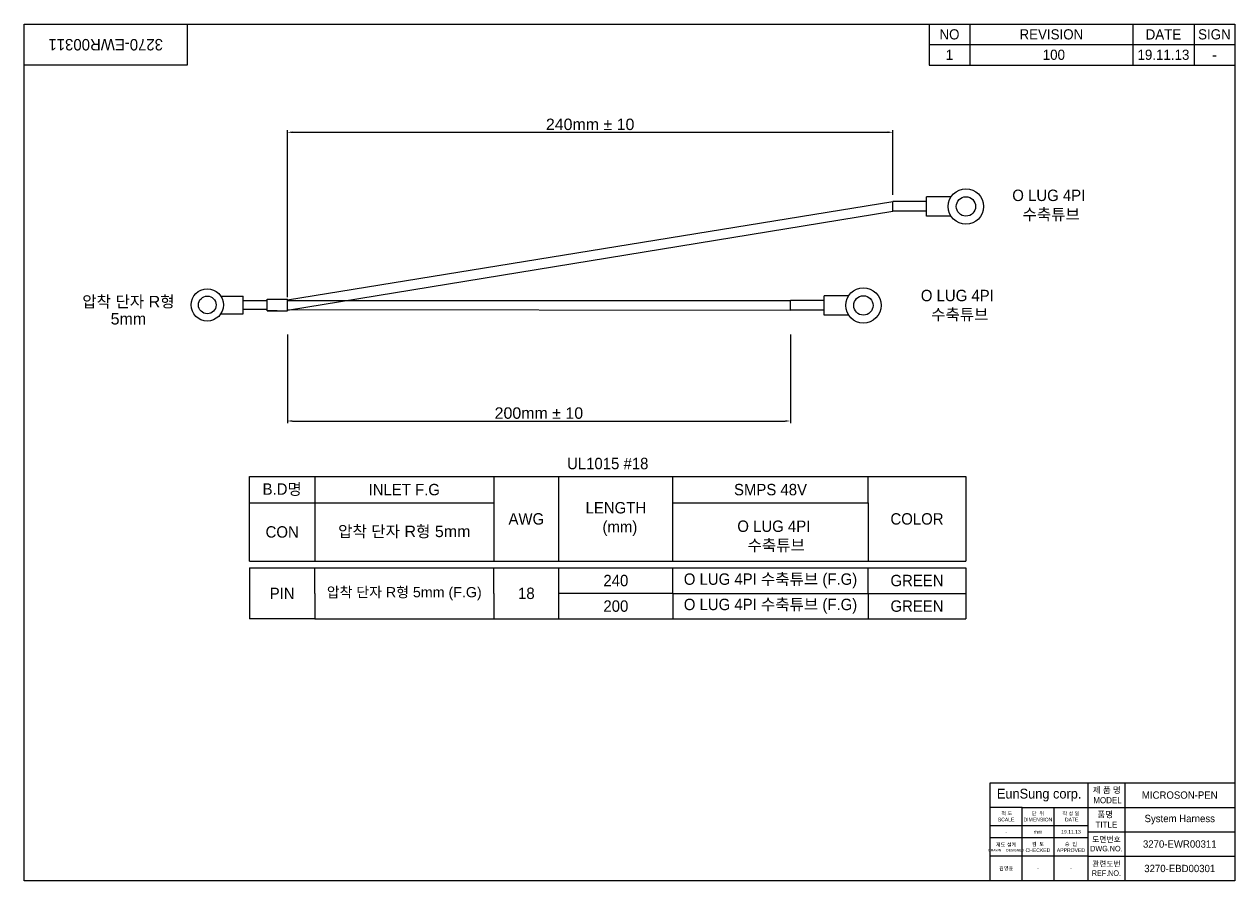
# Model space of a CAD drawing. Header units: millimetres. Extents: x 0 to 2432, y -887 to 868.
# Drawn here: x 1226 to 1820, y -445 to -25 of the extents above; entities that cross this region are included whole.
import ezdxf

# ---------------------------------------------------------------- set-up
doc = ezdxf.new("R2010")
doc.units = ezdxf.units.MM
doc.layers.add('0 @ 1', color=7, linetype='Continuous')
doc.layers.add('CURITY-KONA-PEN-ASSY_DXF_FORMAT', color=7, linetype='Continuous')
doc.styles.get("Standard").update_dxf_attribs({"font": 'arial.ttf'})
doc.styles.add('주석', font='gulim.ttc')
doc.dimstyles.new('ISO-25$0', dxfattribs={"dimtxt": 2.5, "dimasz": 2.5, "dimexe": 1, "dimexo": 1, "dimgap": 1, "dimtad": 1, "dimdec": 4, "dimdsep": 46, "dimtxsty": 'Standard', "dimcen": 2.5, "dimadec": 0, "dimazin": 2, "dimtfac": 1, "dimtdec": 4, "dimtmove": 0, "dimatfit": 3, "dimfxl": 0, "dimarcsym": 0})

# ---------------------------------------------------------------- blocks, each defined once
blk = doc.blocks.new('*D38')
at = {"color": 0, "lineweight": -2}
for p, q in [((1354.79, -176.9), (1354.79, -220.31)), ((1601.58, -176.9), (1601.58, -220.31)), ((1357.29, -219.31), (1599.08, -219.31))]:
    blk.add_line(p, q, dxfattribs=at)
at = {"color": 0}
for points in [[(1357.29, -218.89), (1357.29, -219.73), (1354.79, -219.31)], [(1599.08, -219.73), (1599.08, -218.89), (1601.58, -219.31)]]:
    blk.add_solid(points, dxfattribs=at)
at = {"layer": 'Defpoints', "color": 0}
for p in [(1354.79, -175.9), (1601.58, -175.9), (1601.58, -219.31)]:
    blk.add_point(p, dxfattribs=at)
at = {"color": 0, "insert": (1478.19, -215.45), "char_height": 2.5, "attachment_point": 5}
blk.add_mtext('{\\H2.24x;200mm ± 10}', dxfattribs=at)
blk = doc.blocks.new('*D46')
at = {"color": 0, "lineweight": -2}
for p, q in [((1354.79, -158.54), (1354.79, -76.74)), ((1651.9, -108.37), (1651.9, -76.74)), ((1357.29, -77.74), (1649.4, -77.74))]:
    blk.add_line(p, q, dxfattribs=at)
at = {"color": 0}
for points in [[(1357.29, -77.32), (1357.29, -78.15), (1354.79, -77.74)], [(1649.4, -78.15), (1649.4, -77.32), (1651.9, -77.74)]]:
    blk.add_solid(points, dxfattribs=at)
at = {"layer": 'Defpoints', "color": 0}
for p in [(1651.9, -77.74), (1651.9, -109.37), (1354.79, -159.54)]:
    blk.add_point(p, dxfattribs=at)
at = {"color": 0, "insert": (1503.34, -73.88), "char_height": 2.5, "attachment_point": 5}
blk.add_mtext('{\\H2.24x;240mm ± 10}', dxfattribs=at)

msp = doc.modelspace()

# ---------------------------------------------------------------- linework, layer by layer
for p, q in [((1225.65332, -24.75384), (1819.65332, -24.75384)), ((1225.65332, -444.75384), (1225.65332, -24.75384)), ((1305.65332, -24.75384), (1305.65332, -44.75384)), ((1669.65332, -24.75384), (1669.65332, -44.75384)), ((1689.65332, -24.75384), (1689.65332, -44.75384)), ((1769.65332, -24.75384), (1769.65332, -44.75384)), ((1799.65332, -24.75384), (1799.65332, -44.75384)), ((1819.65332, -24.75384), (1819.65332, -444.75384)), ((1669.65332, -34.75384), (1819.65332, -34.75384)), ((1305.65332, -44.75384), (1225.65332, -44.75384)), ((1669.65332, -44.75384), (1819.65332, -44.75384)), ((1354.78969, -159.83684), (1651.90021, -111.74811)), ((1668.45265, -111.74811), (1651.90021, -111.74811)), ((1651.90021, -116.47899), (1651.90021, -111.74811)), ((1680.46065, -109.36528), (1668.45265, -109.36528)), ((1668.45265, -118.86182), (1668.45265, -109.36528)), ((1354.78969, -164.93587), (1651.90021, -116.47899)), ((1668.45265, -116.47899), (1651.90021, -116.47899)), ((1680.46065, -118.86182), (1668.45265, -118.86182)), ((1322.10913, -158.06304), (1333.05393, -158.06304)), ((1333.05393, -166.71873), (1333.05393, -158.06304)), ((1333.05393, -160.23489), (1344.78969, -160.23489)), ((1344.78969, -159.54413), (1354.78969, -159.54413)), ((1344.78969, -165.23765), (1344.78969, -159.54413)), ((1354.78969, -165.23765), (1354.78969, -159.54413)), ((1354.78969, -160.26869), (1601.58115, -160.26869)), ((1618.1336, -160.26869), (1601.58115, -160.26869)), ((1601.58115, -164.99957), (1601.58115, -160.26869)), ((1630.1416, -157.88586), (1618.1336, -157.88586)), ((1618.1336, -167.3824), (1618.1336, -157.88586)), ((1333.05393, -164.54689), (1344.78969, -164.54689)), ((1344.78969, -165.23765), (1354.78969, -165.23765)), ((1349.78969, -165.23765), (1344.78969, -165.23765)), ((1349.78969, -165.23765), (1349.78969, -165.23765)), ((1354.78969, -164.6978), (1601.58115, -164.99957)), ((1618.1336, -164.99957), (1601.58115, -164.99957)), ((1322.10913, -166.71873), (1333.05393, -166.71873)), ((1630.1416, -167.3824), (1618.1336, -167.3824)), ((1336.25751, -246.58462), (1687.68567, -246.58462)), ((1336.25751, -288.11704), (1336.25751, -246.58462)), ((1368.20552, -246.58462), (1368.20552, -288.11704)), ((1456.06256, -246.58462), (1456.06256, -288.11704)), ((1488.01058, -288.11704), (1488.01058, -246.58462)), ((1543.9196, -288.11704), (1543.9196, -246.58462)), ((1639.76364, -259.36383), (1639.76364, -246.58462)), ((1687.68567, -246.58462), (1687.68567, -288.11704)), ((1336.25751, -259.36383), (1456.06256, -259.36383)), ((1543.9196, -259.36383), (1639.76364, -259.36383)), ((1639.76364, -259.36383), (1639.76364, -288.11704)), ((1336.25751, -288.11704), (1687.68567, -288.11704)), ((1336.25751, -291.31184), (1687.68567, -291.31184)), ((1336.25751, -291.31184), (1336.25751, -316.36379)), ((1368.20552, -303.83782), (1368.20552, -291.31184)), ((1456.06256, -303.83782), (1456.06256, -291.31184)), ((1488.01058, -316.36379), (1488.01058, -291.31184)), ((1543.9196, -303.83782), (1543.9196, -291.31184)), ((1639.76364, -303.83782), (1639.76364, -291.31184)), ((1687.68567, -291.31184), (1687.68567, -316.36379)), ((1368.20552, -303.83782), (1368.20552, -316.36379)), ((1456.06256, -303.83782), (1456.06256, -316.36379)), ((1543.9196, -303.83782), (1488.01058, -303.83782)), ((1543.9196, -303.83782), (1639.76364, -303.83782)), ((1543.9196, -303.83782), (1543.9196, -316.36379)), ((1639.76364, -303.83782), (1639.76364, -316.36379)), ((1639.76364, -303.83782), (1687.68567, -303.83782)), ((1368.20552, -316.36379), (1336.25751, -316.36379)), ((1368.20552, -316.36379), (1456.06256, -316.36379)), ((1456.06256, -316.36379), (1488.01058, -316.36379)), ((1488.01058, -316.36379), (1543.9196, -316.36379)), ((1543.9196, -316.36379), (1639.76364, -316.36379)), ((1639.76364, -316.36379), (1687.68567, -316.36379)), ((1699.65332, -444.75384), (1699.65332, -396.75384)), ((1699.65332, -396.75384), (1819.65332, -396.75384)), ((1747.65332, -444.75384), (1747.65332, -396.75384)), ((1747.65332, -396.75384), (1765.65332, -396.75384)), ((1765.65332, -396.75384), (1765.65332, -444.75384)), ((1715.25332, -408.75384), (1699.65332, -408.75384)), ((1715.25332, -444.75384), (1715.25332, -408.75384)), ((1715.25332, -408.75384), (1730.85332, -408.75384)), ((1730.85332, -408.75384), (1730.85332, -444.75384)), ((1730.85332, -408.75384), (1747.65332, -408.75384)), ((1747.65332, -408.75384), (1765.65332, -408.75384)), ((1765.65332, -408.75384), (1819.65332, -408.75384)), ((1747.65332, -417.75384), (1699.65332, -417.75384)), ((1747.65332, -420.75384), (1819.65332, -420.75384)), ((1747.65332, -423.75384), (1699.65332, -423.75384)), ((1747.65332, -432.75384), (1699.65332, -432.75384)), ((1747.65332, -432.75384), (1819.65332, -432.75384)), ((1819.65332, -444.75384), (1225.65332, -444.75384))]:
    msp.add_line(p, q)
for centre, radius in [((1687.74078, -114.11355), 8.69173), ((1687.74078, -114.11355), 4.74827), ((1637.42172, -162.63413), 8.69173), ((1315.47361, -162.39089), 7.92215), ((1315.47361, -162.39089), 4.32785), ((1637.42172, -162.63413), 4.74827)]:
    msp.add_circle(centre, radius)

# ---------------------------------------------------------------- texts
at = {"insert": (1265.65332, -34.75384), "char_height": 5.6, "width": 80, "attachment_point": 5, "rotation": 180, "style": '주석'}
msp.add_mtext('{3270-EWR00311}', dxfattribs=at)
at = {"attachment_point": 5, "style": '주석'}
for s, insert, char_height, width in [('{100}', (1730.88351, -39.75384), 5, 30), ('{19.11.13}', (1784.65332, -39.75384), 5, 30), ('B.D명', (1352.23152, -252.97423), 5.6, 31.9480142), ('INLET F.G', (1412.13404, -252.97423), 5.6, 87.8570392), ('SMPS 48V', (1591.84162, -252.97423), 5.6, 95.8440427), ('LENGTH\\P{\\fGulim|b0|i0|c129|p50;\\W1.93502; }(mm)', (1515.96509, -267.35083), 5.6, 55.9090249), ('AWG', (1472.03657, -267.35083), 5.6, 31.9480142), ('COLOR', (1663.72465, -267.35083), 5.6, 47.9220214), ('CON', (1352.23152, -273.74044), 5.6, 31.9480142), ('240', (1515.96509, -297.57483), 5.6, 55.9090249), ('O LUG 4PI 수축튜브 (F.G)', (1591.84162, -297.67938), 5.6, 95.8440427), ('GREEN', (1663.72465, -297.57483), 5.6, 47.9220214), ('200', (1515.96509, -310.1008), 5.6, 55.9090249), ('O LUG 4PI 수축튜브 (F.G)', (1591.84162, -310.1008), 5.6, 95.8440427), ('GREEN', (1663.72465, -310.1008), 5.6, 47.9220214), ('EunSung corp.', (1723.65332, -402.75384), 4.7922, 48), ('{\\fGulim|b0|i0|c129|p50;\\W0.30066; }제 품 명  \\P MODEL', (1756.65332, -402.75384), 3, 18), ('MICROSON-PEN', (1792.65332, -402.75384), 3.6, 54), ('{\\fGulim|b0|i0|c129|p50;\\W1.07709; }척 도 \\PSCALE', (1707.45332, -413.25384), 1.8, 15.6), ('{단  위\\PDIMENSION}', (1723.05332, -413.25384), 1.8, 15.6), ('작 성 일\\P{\\fGulim|b0|i0|c129|p50;\\W1.15198; }DATE', (1739.25332, -413.25384), 1.8, 16.8), ('{품명 \\W0.94493; \\W1;TITLE}', (1756.65332, -414.75384), 3, 18), ('System Harness', (1792.65332, -414.75384), 3.6, 54), ('-', (1707.45332, -420.75384), 1.8, 15.6), ('mm', (1723.05332, -420.75384), 1.8, 15.6), ('{19.11.13}', (1739.25332, -420.75384), 1.8, 16.8), ('{제도 설계\\P\\H0.66667x;DRAWN\\H1.49999x;\\W3.72022; \\H0.66667x;\\W1;DESIGNED}', (1707.45332, -428.25384), 1.8, 15.6), ('{검  토\\PCHECKED}', (1723.05332, -428.25384), 1.8, 15.6), ('{승  인\\PAPPROVED}', (1739.25332, -428.25384), 1.8, 16.8), ('도면번호 DWG.NO.', (1756.65332, -426.75384), 2.7, 18), ('{3270-EWR00311}', (1792.65332, -426.75384), 3.6, 54), ('김영윤', (1707.45332, -438.75384), 1.8, 15.6), ('-', (1723.05332, -438.75384), 1.8, 15.6), ('-', (1739.25332, -438.75384), 1.8, 16.8), ('관련도번\\PREF.NO.', (1756.65332, -438.75384), 2.7, 18), ('{3270-EBD00301}', (1792.65332, -438.75384), 3.6, 54)]:
    msp.add_mtext(s, dxfattribs=dict(at, insert=insert, char_height=char_height, width=width))
at = {"layer": '0 @ 1', "attachment_point": 5, "style": '주석'}
for s, insert, char_height, width in [('NO', (1679.65332, -29.75384), 5, 20), ('REVISION', (1729.65332, -29.75384), 5, 80), ('DATE', (1784.65332, -29.75384), 5, 30), ('SIGN', (1809.65332, -29.75384), 5, 20), ('1', (1679.65332, -39.75384), 5, 20), ('-', (1809.65332, -39.75384), 5.6, 20), ('O LUG 4PI\\P{\\fGulim|b0|i0|c129|p50;\\W1.16740; }수축튜브', (1728.38696, -113.62102), 5.6, 81.0160417), ('O LUG 4PI\\P{\\fGulim|b0|i0|c129|p50;\\W1.16740; }수축튜브', (1683.51481, -162.74421), 5.6, 81.0160417), ('UL1015 #18', (1511.97159, -240.19502), 5.6, 351.4281566), ('O LUG 4PI\\P{\\fGulim|b0|i0|c129|p50;\\W1.16740; }수축튜브', (1593.47231, -275.86476), 5.6, 95.8440427), ('PIN', (1352.23152, -303.83782), 5.6, 31.9480142), ('18', (1472.03657, -303.83782), 5.6, 31.9480142)]:
    msp.add_mtext(s, dxfattribs=dict(at, insert=insert, char_height=char_height, width=width))
at = {"layer": 'CURITY-KONA-PEN-ASSY_DXF_FORMAT', "color": 0, "linetype": 'Continuous', "attachment_point": 5, "line_spacing_factor": 0.9}
for s, insert, char_height, width in [('압착 단자 R형 5mm', (1276.7897, -165.01252), 5.625, 53.3450524), ('압착 단자 R형 5mm', (1412.13404, -273.74044), 5.625, 87.8570392), ('압착 단자 R형 5mm (F.G)', (1412.13404, -303.98506), 5, 87.8570392)]:
    msp.add_mtext(s, dxfattribs=dict(at, insert=insert, char_height=char_height, width=width))

# ---------------------------------------------------------------- dimensions: what is measured, and where the dimension line sits
dim = msp.add_linear_dim(base=(1651.90021, -77.73514), p1=(1354.78969, -159.54413), p2=(1651.90021, -109.36528), text='{\\H2.24x;240mm ± 10}', dimstyle='ISO-25$0')
dim.commit()
dim.dimension.update_dxf_attribs({"geometry": '*D46', "text_midpoint": (1503.34495, -73.87634)})
dim = msp.add_aligned_dim(p1=(1354.78969, -175.90171), p2=(1601.58115, -175.90171), distance=-43.40667, text='{\\H2.24x;200mm ± 10}', dimstyle='ISO-25$0')
dim.commit()
dim.dimension.update_dxf_attribs({"geometry": '*D38', "text_midpoint": (1478.18542, -215.44957)})

doc.saveas('drawing.dxf')
